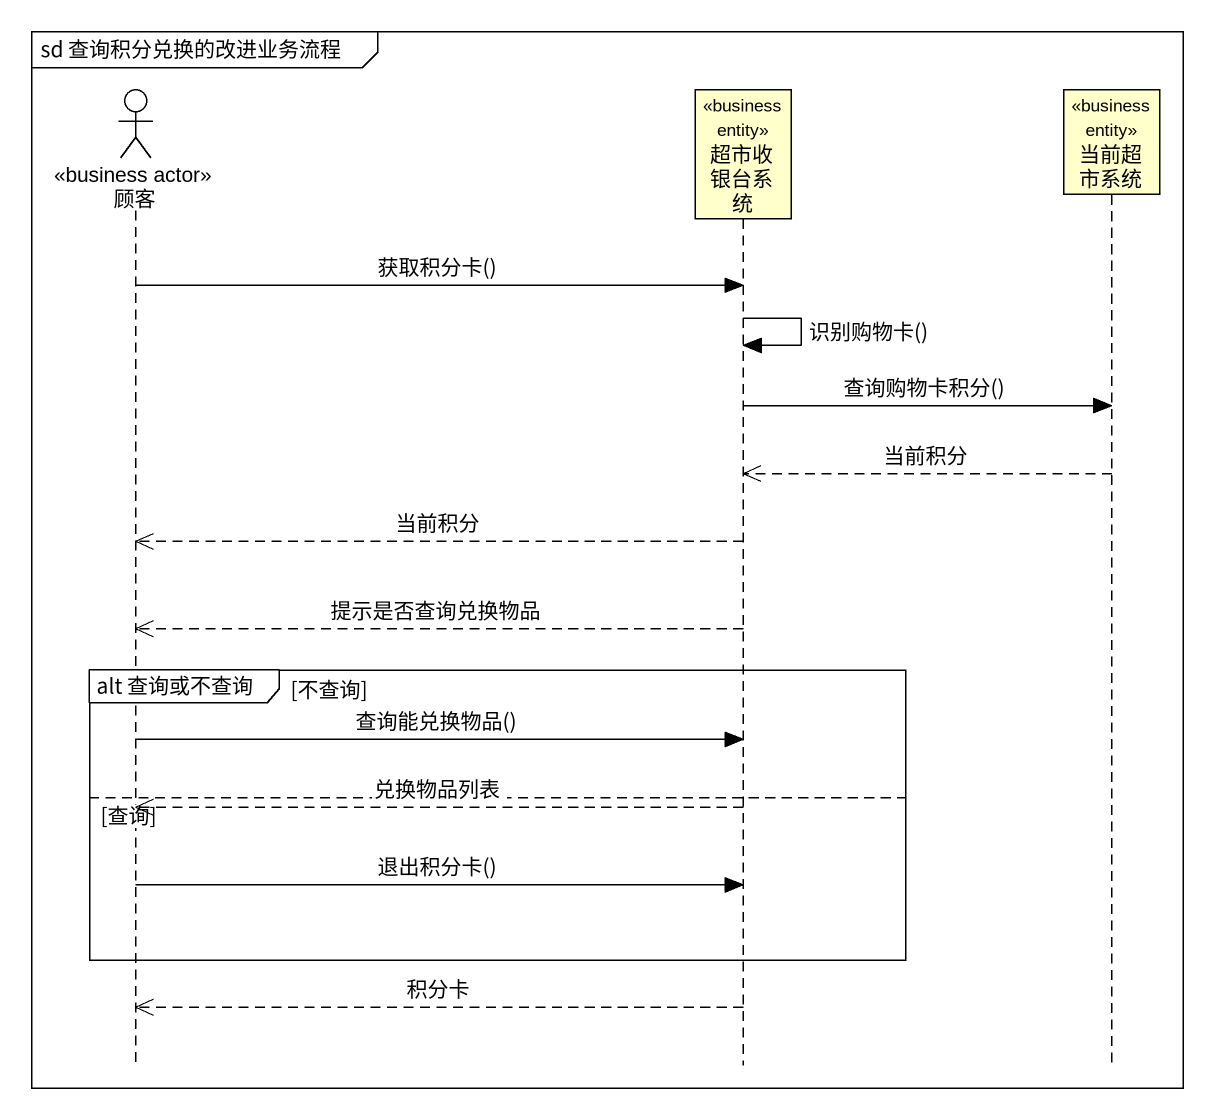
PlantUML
@startuml
mainframe sd 查询积分兑换的改进业务流程
hide footbox
actor 顾客 <<business actor>>
participant 超市收银台系统 <<business entity>>
participant 当前超市系统 <<business entity>>

顾客 -> 超市收银台系统 : 获取积分卡()
超市收银台系统 -> 超市收银台系统 : 识别购物卡()
超市收银台系统 -> 当前超市系统 : 查询购物卡积分()
当前超市系统 -->> 超市收银台系统 : 当前积分
超市收银台系统 -->> 顾客 : 当前积分
超市收银台系统 -->> 顾客 : 提示是否查询兑换物品
group alt 查询或不查询 [不查询]
  顾客 -> 超市收银台系统 : 查询能兑换物品()
else 查询
  超市收银台系统 -->> 顾客 : 兑换物品列表
  顾客 -> 超市收银台系统 : 退出积分卡()
end
超市收银台系统 -->> 顾客 : 积分卡
@enduml
